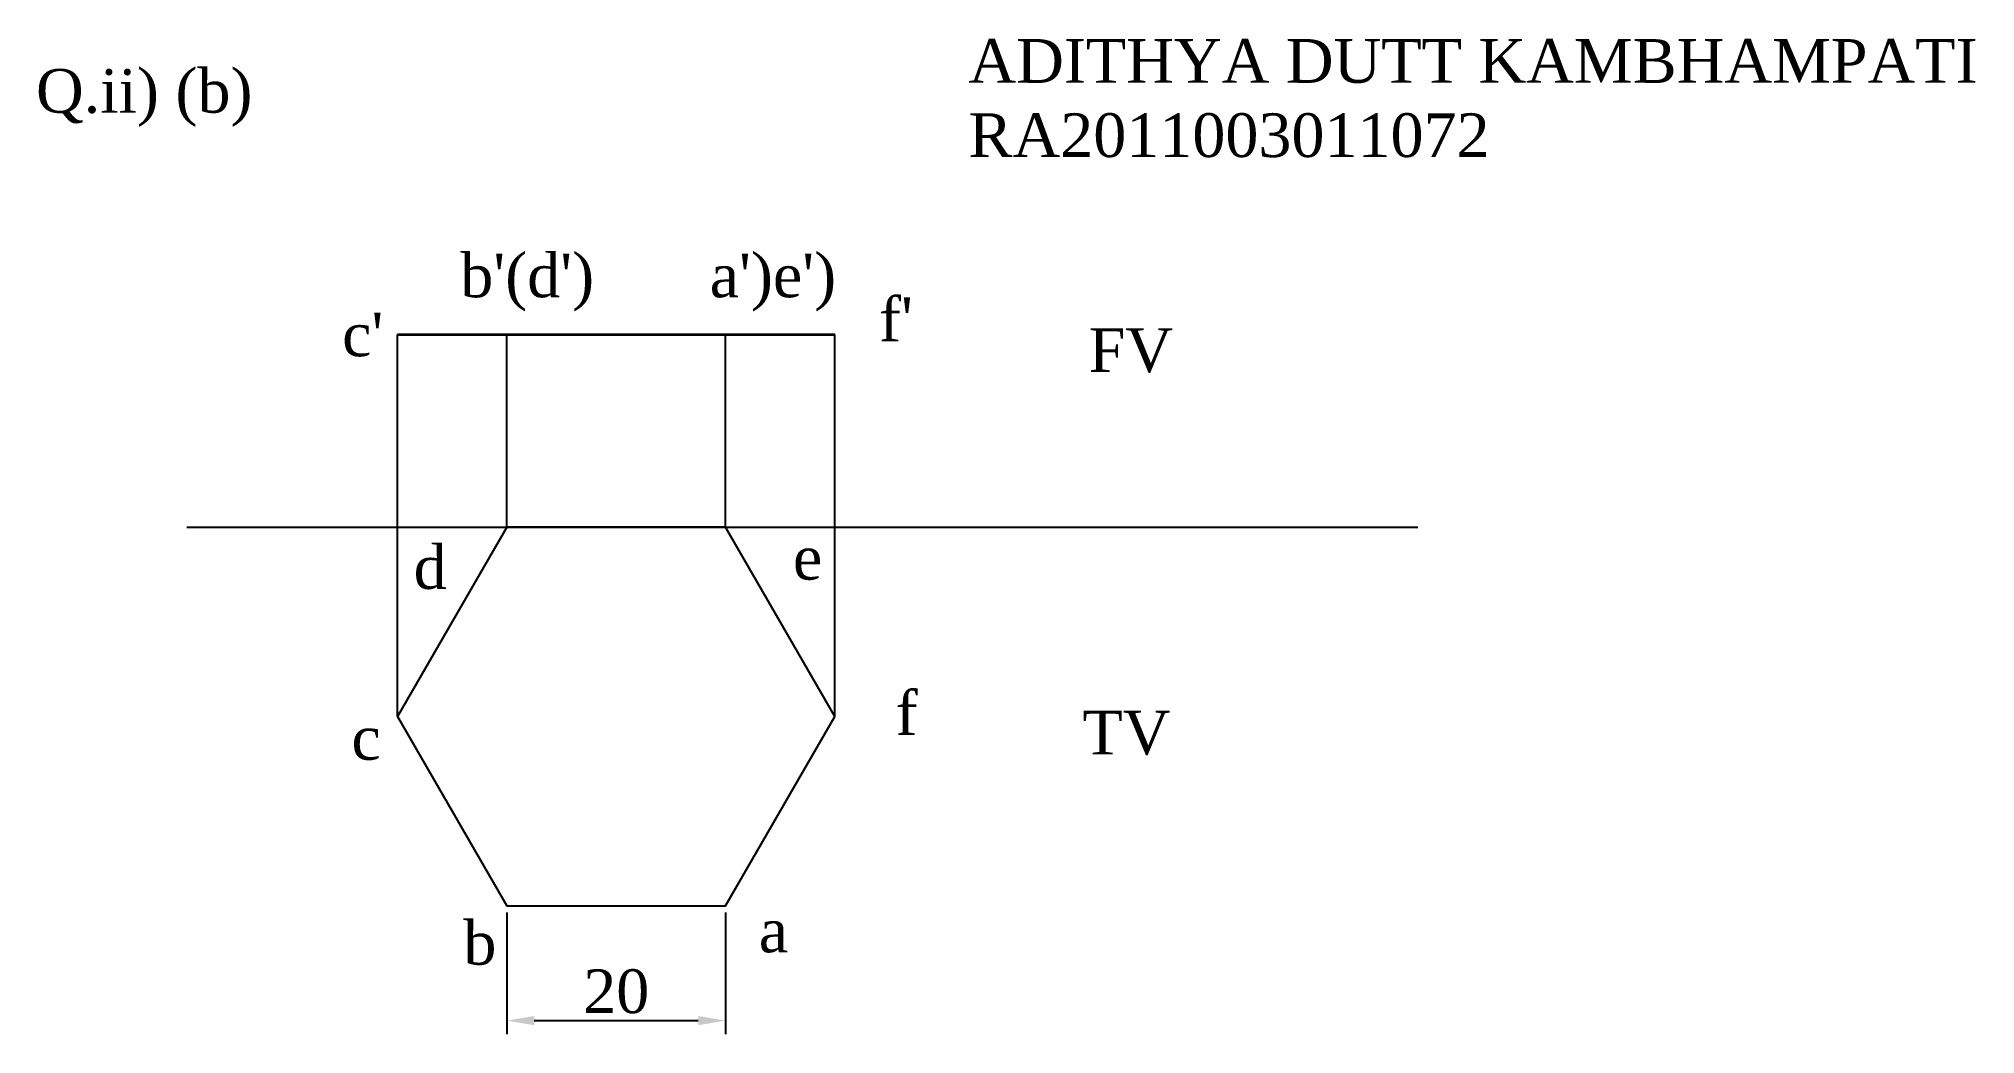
# Model space of a CAD drawing. Header units: millimetres. Extents: x 28 to 205, y 64 to 155.
import ezdxf

# ---------------------------------------------------------------- set-up
doc = ezdxf.new("R2010")
doc.units = ezdxf.units.MM
doc.styles.get("Standard").update_dxf_attribs({"font": 'times.ttf', "height": 4})
doc.dimstyles.new('ISO-25', dxfattribs={"dimtxt": 2.5, "dimasz": 2.5, "dimexe": 1.25, "dimexo": 0.625, "dimtad": 1, "dimtxsty": 'Standard', "dimcen": 2.5, "dimadec": 0, "dimazin": 0, "dimtfac": 1, "dimtmove": 0, "dimatfit": 3, "dimfxl": 1, "dimarcsym": 0})

# ---------------------------------------------------------------- blocks, each defined once
blk = doc.blocks.new('*D3')
at = {"color": 0, "lineweight": -2, "transparency": 16777216}
for p, q in [((71.15, 75.39), (71.15, 64.25)), ((91.15, 75.39), (91.15, 64.25)), ((73.65, 65.5), (88.65, 65.5))]:
    blk.add_line(p, q, dxfattribs=at)
at = {"color": 0, "transparency": 16777216}
for points in [[(73.65, 65.92), (73.65, 65.08), (71.15, 65.5)], [(88.65, 65.92), (88.65, 65.08), (91.15, 65.5)]]:
    blk.add_solid(points, dxfattribs=at)
at = {"layer": 'Defpoints', "color": 0, "transparency": 16777216}
for p in [(71.15, 76.02), (91.15, 76.02), (91.15, 65.5)]:
    blk.add_point(p, dxfattribs=at)
at = {"color": 0, "transparency": 16777216, "insert": (81.15, 68.16), "char_height": 4, "attachment_point": 5}
blk.add_mtext('20', dxfattribs=at)

msp = doc.modelspace()

# ---------------------------------------------------------------- linework, layer by layer
at = {"color": 240, "lineweight": 35, "true_color": 0xed1f24}
for p, q in [((61.148, 128.278), (71.148, 128.278)), ((71.148, 128.278), (91.148, 128.278)), ((91.148, 128.278), (101.148, 128.278))]:
    msp.add_line(p, q, dxfattribs=at)
for p, q in [((61.148, 117.146), (61.148, 128.278)), ((71.148, 117.146), (71.148, 128.278)), ((91.148, 117.146), (91.148, 128.278)), ((101.148, 117.146), (101.148, 128.278)), ((61.148, 93.337), (61.148, 117.146)), ((71.148, 110.658), (71.148, 117.146)), ((91.148, 110.658), (91.148, 117.146)), ((101.148, 93.337), (101.148, 117.146)), ((41.857, 110.658), (154.472, 110.658))]:
    msp.add_line(p, q)
msp.add_lwpolyline([(71.148, 76.017), (91.148, 76.017), (101.148, 93.337), (91.148, 110.658), (71.148, 110.658), (61.148, 93.337)], close=True)

# ---------------------------------------------------------------- texts
for s, p in [('ADITHYA DUTT KAMBHAMPATI', (113.366, 151.308)), ('Q.ii) (b)', (28.076, 148.573)), ('RA2011003011072', (113.366, 144.517)), ("b'(d')       a')e')", (66.882, 131.687)), ("f'", (105.184, 127.666)), ("c'", (56.076, 126.289)), ('FV', (124.357, 124.847)), ('d', (62.617, 105)), ('e', (97.311, 105.852)), ('f', (106.696, 91.645)), ('c', (56.929, 89.372)), ('TV', (123.786, 89.855)), ('b', (67.167, 70.618)), ('a', (94.183, 71.755))]:
    msp.add_text(s, height=4).set_placement(p)

# ---------------------------------------------------------------- dimensions: what is measured, and where the dimension line sits
dim = msp.add_linear_dim(base=(91.148, 65.502), p1=(71.148, 76.017), p2=(91.148, 76.017), dimstyle='ISO-25')
dim.commit()
dim.dimension.update_dxf_attribs({"geometry": '*D3', "text_midpoint": (81.148, 68.161)})

doc.saveas('drawing.dxf')
